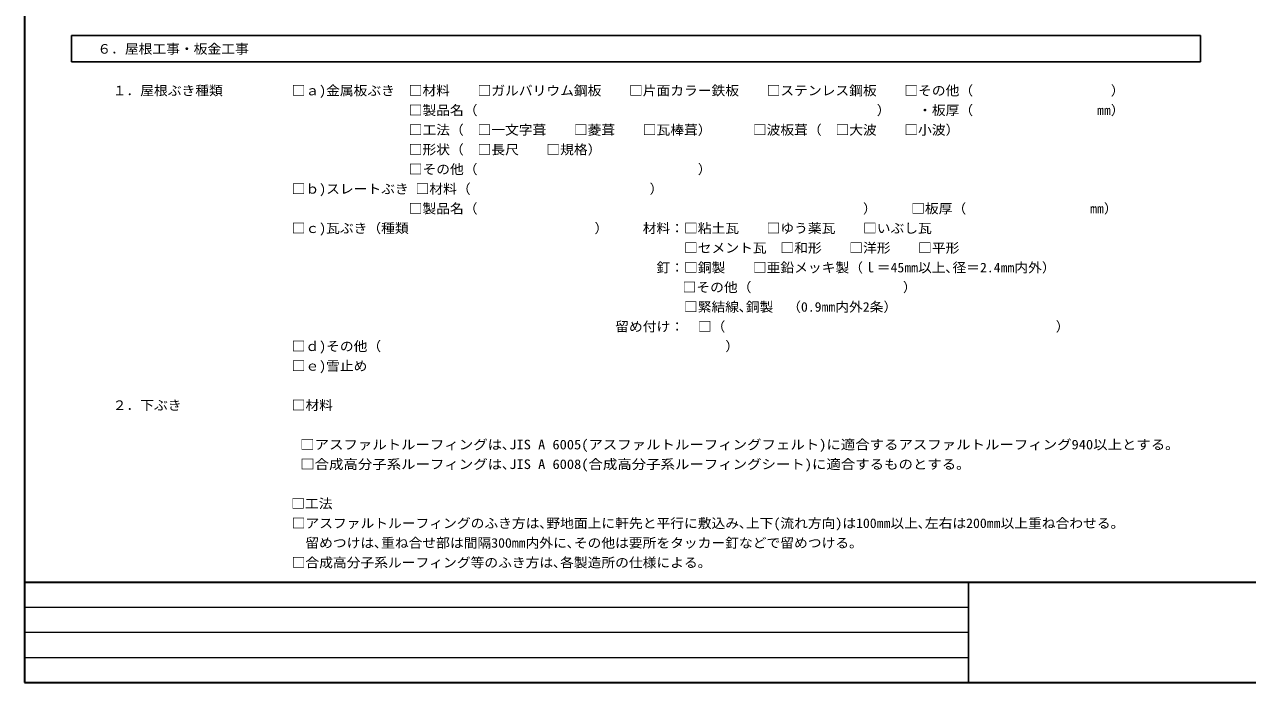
# Model space of a CAD drawing. Units: millimetres, scale not verified. Extents: x -40931 to 15029, y -141958 to 29962.
# Drawn here: x -40931 to -12951, y -53342 to -38284 of the extents above; entities that cross this region are included whole.
import ezdxf
from ezdxf.enums import TextEntityAlignment as Align

# ---------------------------------------------------------------- set-up
doc = ezdxf.new("R2010")
doc.units = ezdxf.units.MM
doc.header["$LTSCALE"] = 100
doc.layers.add('0-3_建具', color=4, linetype='Continuous', lineweight=25)
doc.layers.add('0-F', color=3, linetype='Continuous', lineweight=25)
doc.layers.add('0-8', color=7, linetype='Continuous')
doc.styles.add('ＭＳ ゴシック', font='')
doc.styles.get('ＭＳ ゴシック').set_extended_font_data('MS Gothic')

msp = doc.modelspace()

# ---------------------------------------------------------------- linework, layer by layer
at = {"layer": '0-3_建具'}
for p, q in [((-39857.2, -39139.2), (-39857.2, -38539.5)), ((-14029.6, -39139.2), (-39857.2, -39139.2))]:
    msp.add_line(p, q, dxfattribs=at)
msp.add_lwpolyline([(-39857.2, -38539.5), (-14029.6, -38539.5), (-14029.6, -39139.2)], dxfattribs=at)
at = {"layer": '0-F', "color": 6, "lineweight": 35}
for p, q in [((-40931.2, -13179.3), (-40931.2, -53342.1)), ((-40931.2, -51042.1), (15028.8, -51042.1)), ((-40931.2, -53342.1), (15028.8, -53342.1))]:
    msp.add_line(p, q, dxfattribs=at)
at = {"layer": '0-F'}
msp.add_line((-19334.1, -51042.1), (-19334.1, -53342.1), dxfattribs=at)
at = {"layer": '0-F', "color": 2, "lineweight": 18}
for p, q in [((-40931.2, -51617.1), (-19334.1, -51617.1)), ((-40931.2, -52192.1), (-19334.1, -52192.1)), ((-40931.2, -52767.1), (-19334.1, -52767.1))]:
    msp.add_line(p, q, dxfattribs=at)

# ---------------------------------------------------------------- texts
at = {"layer": '0-8', "style": 'ＭＳ ゴシック'}
for s, width, p in [('６．屋根工事・板金工事', 1.05, (-39263.6, -39019.5)), ('１．屋根ぶき種類\u3000\u3000\u3000\u3000\u3000□ａ)金属板ぶき\u3000□材料\u3000\u3000□ガルバリウム鋼板\u3000\u3000□片面カラー鉄板\u3000\u3000□ステンレス鋼板\u3000\u3000□その他（\u3000\u3000\u3000\u3000\u3000\u3000\u3000\u3000\u3000\u3000）', 1.05, (-38912.1, -39972.8)), ('\u3000\u3000\u3000\u3000\u3000\u3000\u3000\u3000\u3000\u3000\u3000\u3000\u3000\u3000\u3000\u3000\u3000\u3000\u3000\u3000\u3000 □製品名（\u3000\u3000\u3000\u3000\u3000\u3000\u3000\u3000\u3000\u3000\u3000\u3000\u3000\u3000\u3000\u3000\u3000\u3000\u3000\u3000\u3000\u3000\u3000\u3000\u3000\u3000\u3000\u3000\u3000）\u3000\u3000・板厚（\u3000\u3000\u3000\u3000\u3000\u3000\u3000\u3000\u3000㎜）', 1.05, (-38912.1, -40422.8)), ('\u3000\u3000\u3000\u3000\u3000\u3000\u3000\u3000\u3000\u3000\u3000\u3000\u3000\u3000\u3000\u3000\u3000\u3000\u3000\u3000\u3000 □工法（\u3000□一文字葺\u3000\u3000□菱葺\u3000\u3000□瓦棒葺）\u3000\u3000\u3000□波板葺（\u3000□大波\u3000\u3000□小波）', 1.05, (-38912.1, -40872.8)), ('\u3000\u3000\u3000\u3000\u3000\u3000\u3000\u3000\u3000\u3000\u3000\u3000\u3000\u3000\u3000\u3000\u3000\u3000\u3000\u3000\u3000 □形状（\u3000□長尺\u3000\u3000□規格）\u3000\u3000\u3000\u3000\u3000\u3000\u3000\u3000\u3000\u3000\u3000\u3000\u3000\u3000\u3000\u3000\u3000', 1.05, (-38912.1, -41322.8)), ('\u3000\u3000\u3000\u3000\u3000\u3000\u3000\u3000\u3000\u3000\u3000\u3000\u3000\u3000\u3000\u3000\u3000\u3000\u3000\u3000\u3000 □その他（\u3000\u3000\u3000\u3000\u3000\u3000\u3000\u3000\u3000\u3000\u3000\u3000\u3000\u3000\u3000\u3000）', 1.05, (-38912.1, -41772.8)), ('\u3000\u3000\u3000\u3000\u3000\u3000\u3000\u3000\u3000\u3000\u3000\u3000\u3000□ｂ)スレートぶき □材料（\u3000\u3000\u3000\u3000\u3000\u3000\u3000\u3000\u3000\u3000\u3000\u3000\u3000）', 1.05, (-38912.1, -42222.8)), ('\u3000\u3000\u3000\u3000\u3000\u3000\u3000\u3000\u3000\u3000\u3000\u3000\u3000\u3000\u3000\u3000\u3000\u3000\u3000\u3000\u3000 □製品名（\u3000\u3000\u3000\u3000\u3000\u3000\u3000\u3000\u3000\u3000\u3000\u3000\u3000\u3000\u3000\u3000\u3000\u3000\u3000\u3000\u3000\u3000\u3000\u3000\u3000\u3000\u3000\u3000）\u3000 \u3000□板厚（\u3000\u3000\u3000\u3000\u3000\u3000\u3000\u3000\u3000㎜） ', 1.05, (-38912.1, -42672.8)), ('\u3000\u3000\u3000\u3000\u3000\u3000\u3000\u3000\u3000\u3000\u3000\u3000\u3000□ｃ)瓦ぶき（種類\u3000\u3000\u3000\u3000\u3000\u3000\u3000\u3000\u3000\u3000 \u3000\u3000\u3000）\u3000\u3000 材料：□粘土瓦\u3000\u3000□ゆう薬瓦\u3000\u3000□いぶし瓦', 1.05, (-38912.1, -43122.8)), ('\u3000\u3000\u3000\u3000\u3000\u3000\u3000\u3000\u3000\u3000\u3000\u3000\u3000\u3000\u3000\u3000\u3000\u3000\u3000\u3000\u3000\u3000\u3000\u3000\u3000\u3000\u3000\u3000\u3000\u3000\u3000\u3000\u3000\u3000\u3000\u3000\u3000\u3000\u3000\u3000\u3000 □セメント瓦\u3000□和形\u3000\u3000□洋形\u3000\u3000□平形', 1.05, (-38912.1, -43572.8)), ('\u3000\u3000\u3000\u3000\u3000\u3000\u3000\u3000\u3000\u3000\u3000\u3000\u3000\u3000\u3000\u3000\u3000\u3000\u3000\u3000\u3000\u3000\u3000\u3000\u3000\u3000\u3000\u3000\u3000\u3000\u3000\u3000\u3000\u3000\u3000\u3000\u3000\u3000\u3000 釘：□銅製\u3000\u3000□亜鉛メッキ製（ｌ＝45㎜以上､径＝2.4㎜内外）\u3000', 1.05, (-38912.1, -44022.8)), ('                                                                                   □その他（\u3000\u3000\u3000\u3000\u3000\u3000\u3000\u3000\u3000\u3000\u3000）', 1.05, (-38912.1, -44472.8)), ('\u3000\u3000\u3000\u3000\u3000\u3000\u3000\u3000\u3000\u3000\u3000\u3000\u3000\u3000\u3000\u3000\u3000\u3000\u3000\u3000\u3000\u3000\u3000\u3000\u3000\u3000\u3000\u3000\u3000\u3000\u3000\u3000 \u3000\u3000\u3000\u3000\u3000\u3000      □緊結線､銅製\u3000（0.9㎜内外2条）', 1.05, (-38912.1, -44922.8)), ('\u3000\u3000\u3000\u3000\u3000\u3000\u3000\u3000\u3000\u3000\u3000\u3000\u3000\u3000\u3000\u3000\u3000\u3000\u3000\u3000\u3000\u3000\u3000\u3000\u3000\u3000\u3000\u3000\u3000\u3000\u3000\u3000\u3000\u3000\u3000\u3000 留め付け：\u3000□（\u3000\u3000\u3000\u3000\u3000\u3000\u3000\u3000\u3000\u3000\u3000\u3000\u3000\u3000\u3000\u3000\u3000\u3000\u3000\u3000\u3000\u3000\u3000\u3000）\u3000\u3000\u3000\u3000\u3000\u3000\u3000\u3000', 1.05, (-38912.1, -45372.8)), ('\u3000\u3000\u3000\u3000\u3000\u3000\u3000\u3000\u3000\u3000\u3000\u3000\u3000□ｄ)その他（\u3000\u3000\u3000\u3000\u3000\u3000\u3000\u3000\u3000\u3000\u3000\u3000\u3000\u3000\u3000\u3000\u3000\u3000\u3000\u3000\u3000\u3000\u3000\u3000\u3000）\u3000\u3000\u3000\u3000\u3000', 1.05, (-38912.1, -45822.8)), ('\u3000\u3000\u3000\u3000\u3000\u3000\u3000\u3000\u3000\u3000\u3000\u3000\u3000□ｅ)雪止め\u3000   ', 1.05, (-38912.1, -46272.8)), ('２．下ぶき\u3000\u3000\u3000\u3000\u3000\u3000\u3000\u3000□材料', 1.05, (-38912.1, -47172.8)), ('\u3000\u3000\u3000\u3000\u3000 \u3000\u3000\u3000\u3000\u3000\u3000\u3000 □アスファルトルーフィングは､JIS A 6005(アスファルトルーフィングフェルト)に適合するアスファルトルーフィング940以上とする｡', 1.1, (-38912.1, -48072.8)), ('\u3000\u3000\u3000\u3000\u3000\u3000\u3000\u3000\u3000\u3000\u3000\u3000\u3000□合成高分子系ルーフィングは､JIS A 6008(合成高分子系ルーフィングシート)に適合するものとする｡', 1.1, (-38912.1, -48522.8)), ('                          □工法', 1.05, (-38912.1, -49422.8)), ('\u3000\u3000\u3000\u3000\u3000\u3000\u3000\u3000\u3000\u3000\u3000\u3000  □アスファルトルーフィングのふき方は､野地面上に軒先と平行に敷込み､上下(流れ方向)は100㎜以上､左右は200㎜以上重ね合わせる｡', 1.05, (-38912.1, -49872.8)), ('\u3000\u3000\u3000\u3000\u3000\u3000\u3000\u3000\u3000\u3000\u3000\u3000    留めつけは､重ね合せ部は間隔300㎜内外に､その他は要所をタッカー釘などで留めつける｡', 1.05, (-38912.1, -50322.8)), ('\u3000\u3000\u3000\u3000\u3000\u3000\u3000\u3000\u3000\u3000\u3000    □合成高分子系ルーフィング等のふき方は､各製造所の仕様による｡', 1.05, (-38912.1, -50772.8))]:
    msp.add_text(s, height=219.9, dxfattribs=dict(at, width=width)).set_placement(p, align=Align.BOTTOM_LEFT)

doc.saveas('drawing.dxf')
